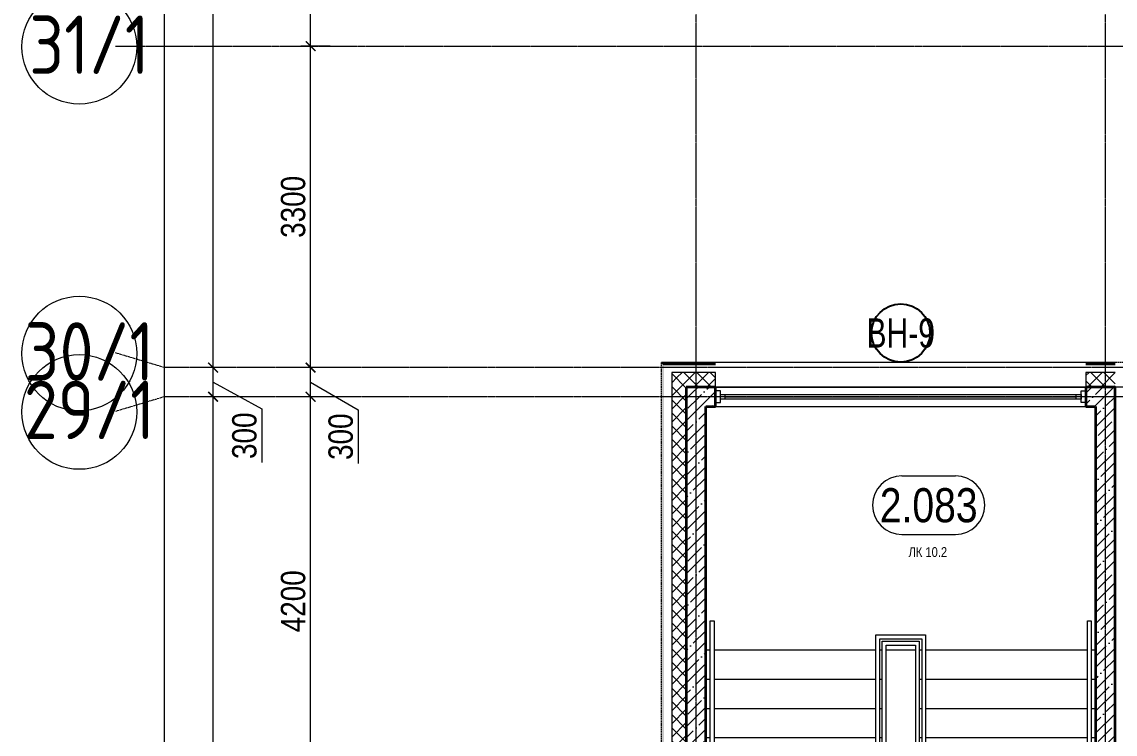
# Model space of a CAD drawing. Header units: millimetres. Extents: x -231292 to 573618, y -153144 to 564035.
# Drawn here: x 1966 to 13183, y 110265 to 117580 of the extents above; entities that cross this region are included whole.
import ezdxf
from ezdxf.enums import TextEntityAlignment as Align

# ---------------------------------------------------------------- set-up
doc = ezdxf.new("R2010")
doc.units = ezdxf.units.MM
doc.linetypes.add('CENTER2', pattern=[28.575, 19.05, -3.175, 3.175, -3.175])
doc.linetypes.add('DASHED', pattern=[19.05, 12.7, -6.35])
doc.layers.get('0').update_dxf_attribs({"color": 250})
doc.layers.get('Defpoints').update_dxf_attribs({"color": 250})
for name, color, linetype, lineweight in [('A-Wall-Open', 250, 'Continuous', 5), ('АР_Area', 250, 'Continuous', 5), ('АР_Витраж марка', 250, 'Continuous', 9), ('АР_Окна', 250, 'Continuous', 5), ('АР_Стены ЖБ', 250, 'Continuous', 35), ('АР_Утеплитель', 250, 'Continuous', 0), ('АР_Ф_ЛК', 250, 'Continuous', 5), ('АР_Штриховка', 250, 'Continuous', 0), ('КМ_Фахверки', 250, 'Continuous', 80), ('РД_Оси_100', 250, 'Continuous', 0), ('РД_Оси_размер', 250, 'Continuous', 0)]:
    doc.layers.add(name, color=color, linetype=linetype, lineweight=lineweight)
doc.layers.add('АР_Делит', color=250, linetype='Continuous', lineweight=0, plot=False)
doc.layers.add('РД_Витраж_проем', color=250, linetype='Continuous', lineweight=0, plot=False)
doc.styles.add('Arial_09', font='ARIALN.TTF', dxfattribs={"width": 0.9})
doc.styles.add('style1', font='ARIALN.TTF')
doc.styles.add('ккк', font='isocpeur.ttf', dxfattribs={"width": 0.85, "oblique": 15})
doc.dimstyles.new('Dim100_ареал', dxfattribs={"dimscale": 100, "dimtxt": 2.5, "dimasz": 1, "dimexe": 1, "dimexo": 1, "dimgap": 0.5, "dimtad": 1, "dimzin": 12, "dimdsep": 46, "dimtxsty": 'style1', "dimblk": 'ARCHTICK', "dimcen": 1, "dimdle": 1, "dimclrd": 256, "dimclre": 256, "dimaunit": 1, "dimadec": 0, "dimazin": 3, "dimtfac": 1, "dimtmove": 1, "dimatfit": 3, "dimldrblk": 'OPEN30', "dimfxl": 2, "dimfxlon": 1, "dimtolj": 1, "dimtzin": 0, "dimlwd": 9, "dimlwe": 9, "dimarcsym": 0})

# ---------------------------------------------------------------- blocks, each defined once
blk = doc.blocks.new('A-iden')
at = {"linetype": 'Continuous', "lineweight": 5}
blk.add_circle((-0.73, -4.06), 5.89, dxfattribs=at)
at = {"color": 0, "linetype": 'Continuous', "lineweight": 20, "style": 'ккк', "width": 0.85}
blk.add_attdef('ID', text='', height=6, dxfattribs=at).set_placement((0.31, -3.85), align=Align.MIDDLE_CENTER)
blk = doc.blocks.new('_ArchTick')
at = {"color": 0, "linetype": 'ByBlock', "const_width": 0.15}
blk.add_lwpolyline([(-0.5, -0.5), (0.5, 0.5)], dxfattribs=at)
blk = doc.blocks.new('*D1564')
at = {"layer": 'Defpoints', "color": 0, "transparency": 16777216}
for p in [(-5455, 134700), (-2955, 134700), (-2955, 0)]:
    blk.add_point(p, dxfattribs=at)
at = {"layer": 'РД_Оси_размер', "lineweight": 9, "transparency": 16777216}
for p, q in [((-5455, -100), (-5455, 134800)), ((-5255, 134700), (-5555, 134700)), ((-5255, 0), (-5555, 0))]:
    blk.add_line(p, q, dxfattribs=at)
at = {"layer": 'РД_Оси_размер', "lineweight": 9, "transparency": 16777216, "xscale": 100, "yscale": 100, "zscale": 100}
for p, rotation in [((-5455, 134700), 90), ((-5455, 0), 270)]:
    blk.add_blockref('_ArchTick', p, dxfattribs=dict(at, rotation=rotation))
at = {"layer": 'РД_Оси_размер', "color": 0, "transparency": 16777216, "insert": (-5633, 67350), "char_height": 250, "attachment_point": 5, "rotation": 90, "style": 'style1'}
blk.add_mtext('\\A1;134700', dxfattribs=at)
blk = doc.blocks.new('_Open30')
at = {"color": 0, "linetype": 'ByBlock', "lineweight": -2}
for p, q in [((-1, 0.27), (0, 0)), ((0, 0), (-1, -0.27)), ((0, 0), (-1, 0))]:
    blk.add_line(p, q, dxfattribs=at)
blk = doc.blocks.new('*D1590')
at = {"layer": 'Defpoints', "color": 0, "transparency": 16777216}
for p in [(-3955, 100500), (-2955, 100500), (-2955, 96300)]:
    blk.add_point(p, dxfattribs=at)
at = {"layer": 'РД_Оси_размер', "lineweight": 9, "transparency": 16777216}
for p, q in [((-3955, 96200), (-3955, 100600)), ((-3755, 100500), (-4055, 100500)), ((-3755, 96300), (-4055, 96300))]:
    blk.add_line(p, q, dxfattribs=at)
at = {"layer": 'РД_Оси_размер', "lineweight": 9, "transparency": 16777216, "xscale": 100, "yscale": 100, "zscale": 100}
for p, rotation in [((-3955, 100500), 90), ((-3955, 96300), 270)]:
    blk.add_blockref('_ArchTick', p, dxfattribs=dict(at, rotation=rotation))
at = {"layer": 'РД_Оси_размер', "color": 0, "transparency": 16777216, "insert": (-4133, 98400), "char_height": 250, "attachment_point": 5, "rotation": 90, "style": 'style1'}
blk.add_mtext('\\A1;4200', dxfattribs=at)
blk = doc.blocks.new('*D1591')
at = {"layer": 'Defpoints', "color": 0, "transparency": 16777216}
for p in [(-3955, 100800), (-2955, 100800), (-2955, 100500)]:
    blk.add_point(p, dxfattribs=at)
at = {"layer": 'РД_Оси_размер', "lineweight": 9, "transparency": 16777216}
for p, q in [((-3955, 100400), (-3955, 100900)), ((-3755, 100800), (-4055, 100800)), ((-3955, 100650), (-3467, 100366)), ((-3755, 100500), (-4055, 100500)), ((-3467, 100366), (-3467, 99814))]:
    blk.add_line(p, q, dxfattribs=at)
at = {"layer": 'РД_Оси_размер', "lineweight": 9, "transparency": 16777216, "xscale": 100, "yscale": 100, "zscale": 100}
for p, rotation in [((-3955, 100800), 90), ((-3955, 100500), 270)]:
    blk.add_blockref('_ArchTick', p, dxfattribs=dict(at, rotation=rotation))
at = {"layer": 'РД_Оси_размер', "color": 0, "transparency": 16777216, "insert": (-3645, 100090), "char_height": 250, "attachment_point": 5, "rotation": 90, "style": 'style1'}
blk.add_mtext('\\A1;300', dxfattribs=at)
blk = doc.blocks.new('*D1592')
at = {"layer": 'Defpoints', "color": 0, "transparency": 16777216}
for p in [(-3955, 104100), (-2955, 104100), (-2955, 100800)]:
    blk.add_point(p, dxfattribs=at)
at = {"layer": 'РД_Оси_размер', "lineweight": 9, "transparency": 16777216}
for p, q in [((-3755, 104100), (-4055, 104100)), ((-3955, 100700), (-3955, 104200)), ((-3755, 100800), (-4055, 100800))]:
    blk.add_line(p, q, dxfattribs=at)
at = {"layer": 'РД_Оси_размер', "lineweight": 9, "transparency": 16777216, "xscale": 100, "yscale": 100, "zscale": 100}
for p, rotation in [((-3955, 104100), 90), ((-3955, 100800), 270)]:
    blk.add_blockref('_ArchTick', p, dxfattribs=dict(at, rotation=rotation))
at = {"layer": 'РД_Оси_размер', "color": 0, "transparency": 16777216, "insert": (-4133, 102450), "char_height": 250, "attachment_point": 5, "rotation": 90, "style": 'style1'}
blk.add_mtext('\\A1;3300', dxfattribs=at)
blk = doc.blocks.new('*D1593')
at = {"layer": 'Defpoints', "color": 0, "transparency": 16777216}
for p in [(-3955, 110100), (-2955, 110100), (-2955, 104100)]:
    blk.add_point(p, dxfattribs=at)
at = {"layer": 'РД_Оси_размер', "lineweight": 9, "transparency": 16777216}
for p, q in [((-3955, 104000), (-3955, 110200)), ((-3755, 110100), (-4055, 110100)), ((-3755, 104100), (-4055, 104100))]:
    blk.add_line(p, q, dxfattribs=at)
at = {"layer": 'РД_Оси_размер', "lineweight": 9, "transparency": 16777216, "xscale": 100, "yscale": 100, "zscale": 100}
for p, rotation in [((-3955, 110100), 90), ((-3955, 104100), 270)]:
    blk.add_blockref('_ArchTick', p, dxfattribs=dict(at, rotation=rotation))
at = {"layer": 'РД_Оси_размер', "color": 0, "transparency": 16777216, "insert": (-4133, 107100), "char_height": 250, "attachment_point": 5, "rotation": 90, "style": 'style1'}
blk.add_mtext('\\A1;6000', dxfattribs=at)
blk = doc.blocks.new('*D1609')
at = {"layer": 'Defpoints', "color": 0, "transparency": 16777216}
for p in [(-4955, 100500), (-2955, 100500), (-2955, 68700)]:
    blk.add_point(p, dxfattribs=at)
at = {"layer": 'РД_Оси_размер', "lineweight": 9, "transparency": 16777216}
for p, q in [((-4955, 68600), (-4955, 100600)), ((-4755, 100500), (-5055, 100500)), ((-4755, 68700), (-5055, 68700))]:
    blk.add_line(p, q, dxfattribs=at)
at = {"layer": 'РД_Оси_размер', "lineweight": 9, "transparency": 16777216, "xscale": 100, "yscale": 100, "zscale": 100}
for p, rotation in [((-4955, 100500), 90), ((-4955, 68700), 270)]:
    blk.add_blockref('_ArchTick', p, dxfattribs=dict(at, rotation=rotation))
at = {"layer": 'РД_Оси_размер', "color": 0, "transparency": 16777216, "insert": (-5133, 84600), "char_height": 250, "attachment_point": 5, "rotation": 90, "style": 'style1'}
blk.add_mtext('\\A1;31800', dxfattribs=at)
blk = doc.blocks.new('*D1610')
at = {"layer": 'Defpoints', "color": 0, "transparency": 16777216}
for p in [(-4955, 100800), (-2955, 100800), (-2955, 100500)]:
    blk.add_point(p, dxfattribs=at)
at = {"layer": 'РД_Оси_размер', "lineweight": 9, "transparency": 16777216}
for p, q in [((-4955, 100400), (-4955, 100900)), ((-4755, 100800), (-5055, 100800)), ((-4955, 100650), (-4455, 100376)), ((-4755, 100500), (-5055, 100500)), ((-4455, 100376), (-4455, 99824))]:
    blk.add_line(p, q, dxfattribs=at)
at = {"layer": 'РД_Оси_размер', "lineweight": 9, "transparency": 16777216, "xscale": 100, "yscale": 100, "zscale": 100}
for p, rotation in [((-4955, 100800), 90), ((-4955, 100500), 270)]:
    blk.add_blockref('_ArchTick', p, dxfattribs=dict(at, rotation=rotation))
at = {"layer": 'РД_Оси_размер', "color": 0, "transparency": 16777216, "insert": (-4633, 100100), "char_height": 250, "attachment_point": 5, "rotation": 90, "style": 'style1'}
blk.add_mtext('\\A1;300', dxfattribs=at)
blk = doc.blocks.new('*D1611')
at = {"layer": 'Defpoints', "color": 0, "transparency": 16777216}
for p in [(-4955, 134700), (-2955, 134700), (-2955, 100800)]:
    blk.add_point(p, dxfattribs=at)
at = {"layer": 'РД_Оси_размер', "lineweight": 9, "transparency": 16777216}
for p, q in [((-4955, 100700), (-4955, 134800)), ((-4755, 134700), (-5055, 134700)), ((-4755, 100800), (-5055, 100800))]:
    blk.add_line(p, q, dxfattribs=at)
at = {"layer": 'РД_Оси_размер', "lineweight": 9, "transparency": 16777216, "xscale": 100, "yscale": 100, "zscale": 100}
for p, rotation in [((-4955, 134700), 90), ((-4955, 100800), 270)]:
    blk.add_blockref('_ArchTick', p, dxfattribs=dict(at, rotation=rotation))
at = {"layer": 'РД_Оси_размер', "color": 0, "transparency": 16777216, "insert": (-5133, 117750), "char_height": 250, "attachment_point": 5, "rotation": 90, "style": 'style1'}
blk.add_mtext('\\A1;33900', dxfattribs=at)
blk = doc.blocks.new('ЛК_4000х9400')
for points in [[(6500, 3915), (2300, 3915), (2300, 3955), (6800, 3955), (6800, 3915), (6500, 3915)], [(4129, 45), (2300, 45), (2300, 85), (4146, 85)], [(4601, 85), (6800, 85), (6800, 45), (4583, 45)]]:
    blk.add_lwpolyline(points)
at = {"layer": 'АР_Делит'}
blk.add_lwpolyline([(-400, 4000), (9000, 4000), (9000, 0), (-400, 0)], close=True, dxfattribs=at)
at = {"layer": 'АР_Ф_ЛК'}
for p, q in [((2600, 4000), (2600, 3955)), ((2900, 4000), (2900, 3955)), ((3200, 4000), (3200, 3955)), ((3500, 4000), (3500, 3955)), ((3800, 4000), (3800, 3955)), ((4100, 4000), (4100, 3955)), ((4400, 4000), (4400, 3955)), ((4700, 4000), (4700, 3955)), ((5000, 4000), (5000, 3955)), ((5300, 4000), (5300, 3955)), ((5600, 4000), (5600, 3955)), ((5900, 4000), (5900, 3955)), ((6200, 4000), (6200, 3955)), ((6500, 4000), (6500, 3955)), ((2600, 3915), (2600, 2255)), ((2900, 3915), (2900, 2255)), ((3200, 3915), (3200, 2255)), ((3500, 3915), (3500, 2255)), ((3800, 3915), (3800, 2255)), ((4100, 3915), (4100, 2255)), ((4400, 3915), (4400, 2255)), ((4700, 3915), (4700, 2255)), ((5000, 3915), (5000, 2255)), ((5300, 3915), (5300, 2255)), ((5600, 3915), (5600, 2255)), ((5900, 3915), (5900, 2255)), ((6200, 3915), (6200, 2255)), ((6500, 3915), (6500, 2255)), ((2600, 2215), (2600, 2190)), ((2600, 2150), (2600, 1850)), ((2900, 2215), (2900, 2190)), ((3200, 2215), (3200, 2190)), ((3500, 2215), (3500, 2190)), ((3800, 2215), (3800, 2190)), ((4100, 2215), (4100, 2190)), ((4400, 2215), (4400, 2190)), ((4700, 2215), (4700, 2190)), ((5000, 2215), (5000, 2190)), ((5300, 2215), (5300, 2190)), ((5600, 2215), (5600, 2190)), ((5900, 2215), (5900, 2190)), ((6200, 2215), (6200, 2190)), ((6500, 2215), (6500, 2190)), ((6500, 2150), (6500, 1850)), ((2600, 1810), (2600, 1785)), ((2900, 1810), (2900, 1785)), ((3200, 1810), (3200, 1785)), ((3500, 1810), (3500, 1785)), ((3800, 1810), (3800, 1785)), ((4100, 1810), (4100, 1785)), ((4400, 1810), (4400, 1785)), ((4700, 1810), (4700, 1785)), ((5600, 1810), (5600, 1785)), ((5900, 1810), (5900, 1785)), ((6200, 1810), (6200, 1785)), ((6500, 1810), (6500, 1785)), ((2600, 1745), (2600, 85)), ((2900, 1745), (2900, 85)), ((3200, 1745), (3200, 85)), ((3500, 1745), (3500, 85)), ((3800, 1745), (3800, 85)), ((4100, 1745), (4100, 85)), ((4400, 1745), (4400, 661)), ((4700, 1745), (4700, 1341)), ((5600, 1745), (5600, 85)), ((5900, 1745), (5900, 85)), ((6200, 1745), (6200, 85)), ((6500, 1745), (6500, 85)), ((5300, 1671), (5300, 85)), ((5000, 912), (5000, 85)), ((4700, 309), (4700, 85)), ((2600, 45), (2600, 0)), ((2900, 45), (2900, 0)), ((3200, 45), (3200, 0)), ((3500, 45), (3500, 0)), ((3800, 45), (3800, 0)), ((4100, 45), (4100, 0)), ((4700, 45), (4700, 0)), ((5000, 45), (5000, 0)), ((5300, 45), (5300, 0)), ((5600, 45), (5600, 0)), ((5900, 45), (5900, 0)), ((6200, 45), (6200, 0)), ((6500, 45), (6500, 0))]:
    blk.add_line(p, q, dxfattribs=at)
for points in [[(6500, 3085, 0, 150, 0), (6034, 3085, 0, 0, 0), (2600, 3085, 0, 0, 0)], [(2600, 915, 0, 150, 0), (3066, 915, 0, 0, 0), (4400, 915, 0, 0, 0)], [(5122, 915, 0, 150, 0), (5588, 915, 0, 0, 0), (6500, 915, 0, 0, 0)]]:
    blk.add_lwpolyline(points, format="xyseb", dxfattribs=at)
for points in [[(4878, 1745), (2445, 1745), (2445, 2255), (6655, 2255), (6655, 1745), (5333, 1745)], [(4896, 1785), (2485, 1785), (2485, 2215), (6615, 2215), (6615, 1785), (5350, 1785)], [(4907, 1810), (2510, 1810), (2510, 2190), (6590, 2190), (6590, 1810), (5361, 1810)]]:
    blk.add_lwpolyline(points, dxfattribs=at)
for points in [[(2550, 2150), (6550, 2150), (6550, 1850), (2550, 1850)], [(2600, 2150), (6500, 2150), (6500, 1850), (2600, 1850)]]:
    blk.add_lwpolyline(points, close=True, dxfattribs=at)
at = {"layer": 'АР_Ф_ЛК', "lineweight": 0}
for points in [[(4924, 1850), (4567, 1039), (4659, 862), (4373, 988), (4466, 811), (4109, 0)], [(5379, 1850), (5022, 1039), (5114, 862), (4828, 988), (4921, 811), (4564, 0)]]:
    blk.add_lwpolyline(points, dxfattribs=at)
blk = doc.blocks.new('MOK-МаркаПом_овал_ареал')
for p, q in [((-2.75, 3), (2.75, 3)), ((-2.75, -3), (2.75, -3))]:
    blk.add_line(p, q)
for centre, radius, start, end in [((-2.75, 0), 3, 90, 270), ((2.75, 0), 3, 270, 90), ((-3.75, 0), 3.5, 0, 0.001)]:
    blk.add_arc(centre, radius, start, end)
at = {"color": 0, "style": 'style1'}
blk.add_attdef('АР-ПОМЕЩЕНИЕ:НОМЕР', text='', height=3.5, dxfattribs=at).set_placement((0, 0), align=Align.MIDDLE)
at = {"layer": 'Defpoints', "color": 2, "style": 'style1'}
blk.add_attdef('АР-ПОМЕЩЕНИЕ:НАИМЕНОВАНИЕ', text='', height=1, dxfattribs=at).set_placement((-0.09, -4.81), align=Align.MIDDLE)
blk = doc.blocks.new('МаркаВитража1')
at = {"layer": 'Defpoints'}
blk.add_circle((0, 0), 3, dxfattribs=at)
at = {"color": 0, "linetype": 'ByBlock', "lineweight": -2, "style": 'Arial_09', "width": 0.9}
blk.add_attdef('АР-ОКНО:НАИМЕНОВАНИЕ', text='', height=3, dxfattribs=at).set_placement((0, 0), align=Align.MIDDLE)
blk = doc.blocks.new('СОШ_2200_АР_ОСИ_М100_28.05.24')
at = {"layer": 'АР_Делит', "color": 5, "linetype": 'DASHED'}
blk.add_lwpolyline([(-355, 13145), (-355, 100855), (37145, 100855), (37145, 129155), (72745, 129155), (72745, 135155), (114955, 135155), (114955, -355)], dxfattribs=at)
at = {"layer": 'РД_Оси_100', "linetype": 'CENTER2'}
for p, q in [((0, -6155), (0, 139938.679)), ((4200, -6155), (4200, 139938.679)), ((-5954.958, 104100), (119910, 104100))]:
    blk.add_line(p, q, dxfattribs=at)
for points in [[(119910, 100950), (119410, 100800), (-5454.958, 100800), (-5954.958, 100950)], [(119910, 100350), (119410, 100500), (-5454.958, 100500), (-5954.958, 100350)]]:
    blk.add_lwpolyline(points, dxfattribs=at)
at = {"layer": 'РД_Оси_100', "color": 0, "xscale": 100, "yscale": 100, "zscale": 100}
for p, values in [((-6254.958, 104500), {'ID': '31/1'}), ((-6254.958, 101350), {'ID': '30/1'}), ((-6254.958, 100750), {'ID': '29/1'})]:
    blk.add_blockref('A-iden', p, dxfattribs=at).add_auto_attribs(values)
at = {"layer": 'РД_Оси_размер'}
for base, p1, p2, picture, middle in [((-5454.958, 134700), (-2954.958, 0), (-2954.958, 134700), '*D1564', (-5632.601, 67350)), ((-4954.958, 134700), (-2954.958, 100800), (-2954.958, 134700), '*D1611', (-5132.601, 117750)), ((-3954.958, 110100), (-2954.958, 104100), (-2954.958, 110100), '*D1593', (-4132.601, 107100)), ((-3954.958, 104100), (-2954.958, 100800), (-2954.958, 104100), '*D1592', (-4132.601, 102450)), ((-4954.958, 100500), (-2954.958, 68700), (-2954.958, 100500), '*D1609', (-5132.601, 84600)), ((-3954.958, 100500), (-2954.958, 96300), (-2954.958, 100500), '*D1590', (-4132.601, 98400))]:
    dim = blk.add_linear_dim(base=base, p1=p1, p2=p2, angle=90, dimstyle='Dim100_ареал', dxfattribs=at)
    dim.commit()
    dim.dimension.update_dxf_attribs({"geometry": picture, "text_midpoint": middle})
for base, picture, middle in [((-4954.958, 100800), '*D1610', (-4454.958, 100325.718)), ((-3954.958, 100800), '*D1591', (-3467.196, 100316.233))]:
    dim = blk.add_linear_dim(base=base, p1=(-2954.958, 100500), p2=(-2954.958, 100800), angle=90, dimstyle='Dim100_ареал', dxfattribs=at)
    dim.commit()
    dim.dimension.update_dxf_attribs({"geometry": picture, "text_midpoint": middle, "dimtype": 160})

msp = doc.modelspace()

# ---------------------------------------------------------------- hatches: boundary and pattern name
at = {"layer": 'АР_Штриховка', "linetype": 'Continuous', "lineweight": 0}
h = msp.add_hatch(dxfattribs=at)
h.set_pattern_fill('_U', color=256, style=0, pattern_type=0)
h.set_pattern_definition([(360, (8883.4027, 13229.6861), (-6e-17, 1), [])])
h.paths.add_polyline_path([(8528.403, 104029.686), (8553.403, 104029.686), (8553.403, 114059.686), (8528.403, 114084.686)], flags=0)
h = msp.add_hatch(dxfattribs=at)
h.set_pattern_fill('_U', color=256, style=0, pattern_type=0)
h.set_pattern_definition([(0, (8883.4027, 13229.6861), (0, 1), [])])
h.paths.add_polyline_path([(8528.403, 114084.686), (8553.403, 114059.686), (9083.398, 114059.686), (9083.398, 114084.686)], flags=0)
h.paths.add_polyline_path([(12883.398, 114084.686), (12883.398, 114059.686), (13183.403, 114059.686), (13183.403, 114084.686)], flags=0)
h = msp.add_hatch(dxfattribs=at)
h.set_pattern_fill('ANSI37', color=256, scale=30, style=0)
h.set_pattern_definition([(45, (8883.4, 13229.69), (-67.35192, 67.35192), []), (135, (8883.4, 13229.69), (-67.35192, -67.35192), [])])
h.paths.add_polyline_path([(8633.403, 104029.686), (8783.403, 104029.686), (8783.403, 113829.686), (8633.403, 113979.686)], flags=0)
h = msp.add_hatch(dxfattribs=at)
h.set_pattern_fill('ANSI37', color=256, scale=30, style=0)
h.set_pattern_definition([(45, (8883.4, 13229.69), (-67.35192, 67.35192), []), (135, (8883.4, 13229.69), (-67.35192, -67.35192), [])])
h.paths.add_polyline_path([(8633.403, 113979.686), (8783.403, 113829.686), (9083.398, 113829.686), (9083.398, 113979.686)], flags=0)
h.paths.add_polyline_path([(12883.398, 113979.686), (12883.398, 113829.686), (13183.403, 113829.686), (13183.403, 113979.686)], flags=0)
at = {"layer": 'АР_Штриховка', "linetype": 'Continuous', "lineweight": 5}
h = msp.add_hatch(dxfattribs=at)
h.set_pattern_fill('ANSI35', color=256, scale=25, style=0)
h.set_pattern_definition([(45, (8883.4, 13229.69), (-112.2532, 112.2532), []), (45, (8995.66, 13229.69), (-112.2532, 112.2532), [198.4375, -39.6875, 0, -39.6875])])
h.paths.add_polyline_path([(8783.403, 104029.686), (8983.403, 104229.686), (8983.403, 113629.686), (8783.403, 113829.686)], flags=0)
h = msp.add_hatch(dxfattribs=at)
h.set_pattern_fill('ANSI35', color=256, scale=25, angle=-360, style=0)
h.set_pattern_definition([(45, (8883.4, 13229.69), (-112.2532, 112.2532), []), (45, (8995.66, 13229.69), (-112.2532, 112.2532), [198.4375, -39.6875, 0, -39.6875])])
h.paths.add_polyline_path([(8783.403, 113829.686), (8983.403, 113629.686), (9083.407, 113629.686), (9083.407, 113829.686)], flags=0)
h.paths.add_polyline_path([(12883.398, 113829.686), (12883.398, 113629.686), (12983.399, 113629.686), (13183.399, 113829.686)], flags=0)
h = msp.add_hatch(dxfattribs=at)
h.set_pattern_fill('ANSI35', color=256, scale=25, angle=-360, style=0)
h.set_pattern_definition([(45, (8883.4, 13229.69), (-112.2532, 112.2532), []), (45, (8995.66, 13229.69), (-112.2532, 112.2532), [198.4375, -39.6875, 0, -39.6875])])
h.paths.add_polyline_path([(13183.399, 113829.686), (12983.399, 113629.686), (12983.399, 104229.686), (13183.399, 104029.686)], flags=0)

# ---------------------------------------------------------------- linework, layer by layer
at = {"layer": 'A-Wall-Open', "linetype": 'Continuous', "lineweight": 5}
for p, q in [((9083.407, 114084.686), (12883.398, 114084.686)), ((9083.407, 113829.686), (12883.398, 113829.686))]:
    msp.add_line(p, q, dxfattribs=at)
at = {"layer": 'АР_Окна', "linetype": 'Continuous', "lineweight": 5}
for p, q in [((9083.407, 113829.686), (12883.398, 113829.686)), ((9183.407, 113704.686), (9183.407, 113754.686)), ((12783.398, 113704.686), (12783.398, 113754.686)), ((9183.407, 113729.686), (12783.398, 113729.686)), ((9083.407, 113629.686), (12883.398, 113629.686))]:
    msp.add_line(p, q, dxfattribs=at)
for points in [[(9133.407, 113789.686), (9083.407, 113789.686), (9083.407, 113669.686), (9133.407, 113669.686)], [(9133.407, 113704.686), (9133.407, 113754.686), (12833.398, 113754.686), (12833.398, 113704.686)], [(12833.398, 113789.686), (12883.398, 113789.686), (12883.398, 113669.686), (12833.398, 113669.686)]]:
    msp.add_lwpolyline(points, close=True, dxfattribs=at)
at = {"layer": 'АР_Стены ЖБ', "linetype": 'Continuous', "lineweight": 35}
for p, q in [((8783.403, 113829.686), (8783.403, 104029.686)), ((9083.407, 113829.686), (8783.403, 113829.686)), ((9083.407, 113629.686), (9083.407, 113829.686)), ((12883.398, 113829.686), (12883.398, 113629.686)), ((13183.399, 113829.686), (12883.398, 113829.686)), ((13183.399, 104029.686), (13183.399, 113829.686)), ((8983.403, 104229.686), (8983.403, 113629.686)), ((8983.403, 113629.686), (9083.407, 113629.686)), ((12883.398, 113629.686), (12983.399, 113629.686)), ((12983.399, 113629.686), (12983.399, 104229.686))]:
    msp.add_line(p, q, dxfattribs=at)
at = {"layer": 'АР_Утеплитель', "linetype": 'Continuous', "lineweight": 0}
for p, q in [((8633.403, 113979.686), (8633.403, 104029.686)), ((9083.398, 113979.686), (8633.403, 113979.686)), ((9083.398, 113829.686), (9083.398, 113979.686)), ((12883.398, 113979.686), (12883.398, 113829.686)), ((13183.403, 113979.686), (12883.398, 113979.686)), ((8783.403, 104029.686), (8783.403, 113829.686)), ((8783.403, 113829.686), (9083.398, 113829.686)), ((12883.398, 113829.686), (13183.403, 113829.686))]:
    msp.add_line(p, q, dxfattribs=at)
at = {"layer": 'КМ_Фахверки', "lineweight": 5}
msp.add_lwpolyline([(79583.403, 81804.686), (103283.403, 81804.103), (103283.403, 13129.686), (123583.403, 13129.686), (123583.371, 148129.686), (81883.406, 148129.686), (81883.406, 142129.686), (46283.403, 142129.686), (46283.403, 113829.686), (8783.403, 113829.686), (8783.403, 26629.686), (36583.403, 26629.686), (36583.403, 39729.686), (29083.403, 39729.686), (29083.403, 81804.686), (54383.403, 81804.686), (54383.403, 13129.686), (92083.403, 13129.686), (92083.403, 26829.686), (74683.402, 26829.694), (74683.401, 81804.686), (79584.99, 81804.686)], dxfattribs=at)
at = {"layer": 'РД_Витраж_проем', "linetype": 'Continuous', "lineweight": 0}
for p, q in [((9083.398, 114084.686), (12883.398, 114084.686)), ((9083.398, 113829.686), (12883.398, 113829.686))]:
    msp.add_line(p, q, dxfattribs=at)

# ---------------------------------------------------------------- block references
at = {"layer": 'АР_Area', "linetype": 'Continuous', "lineweight": 5, "xscale": 100, "yscale": 100, "zscale": 100}
msp.add_blockref('MOK-МаркаПом_овал_ареал', (11270.467, 112616.376), dxfattribs=at).add_auto_attribs({'АР-ПОМЕЩЕНИЕ:НОМЕР': '2.083', 'АР-ПОМЕЩЕНИЕ:НАИМЕНОВАНИЕ': 'ЛК 10.2'})
at = {"layer": 'АР_Витраж марка', "linetype": 'Continuous', "lineweight": 9, "xscale": 100, "yscale": 100, "zscale": 100}
msp.add_blockref('МаркаВитража1', (10983.398, 114384.686), dxfattribs=at).add_auto_attribs({'АР-ОКНО:НАИМЕНОВАНИЕ': 'ВН-9'})
at = {"layer": 'АР_Ф_ЛК', "rotation": 90}
msp.add_blockref('ЛК_4000х9400', (12983.403, 104629.686), dxfattribs=at)
at = {"layer": 'РД_Оси_100'}
msp.add_blockref('СОШ_2200_АР_ОСИ_М100_28.05.24', (8883.403, 13229.686), dxfattribs=at)

doc.saveas('drawing.dxf')
